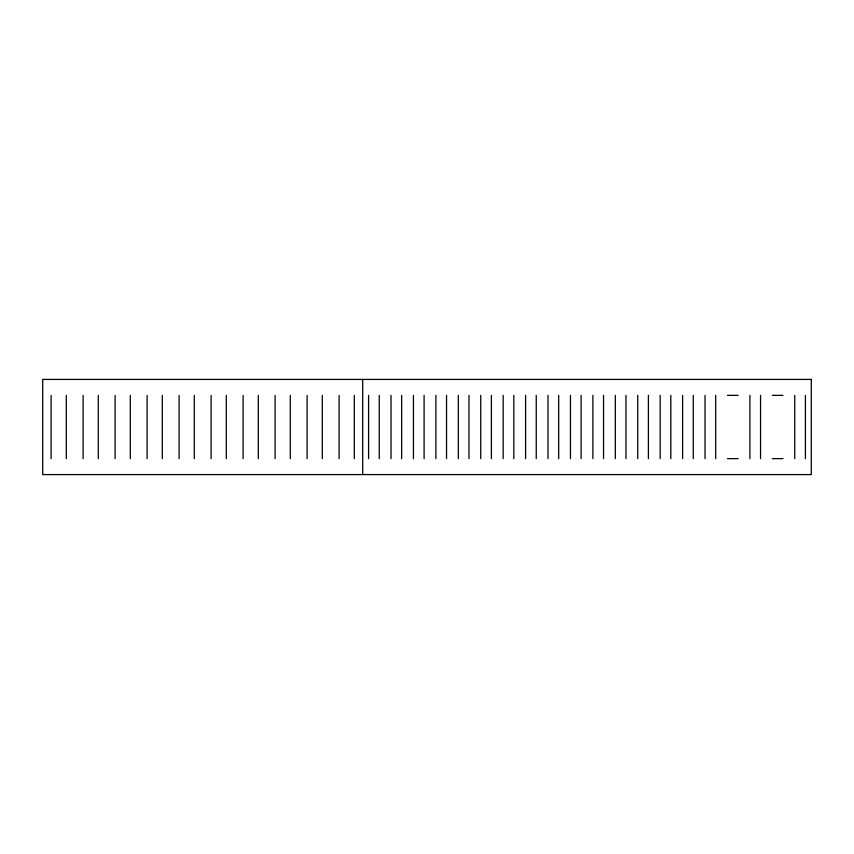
<?xml version="1.0" encoding="UTF-8"?>
<svg xmlns="http://www.w3.org/2000/svg" width="854" height="854" viewBox="0 0 854 854"><rect width="100%" height="100%" fill="white"/><g stroke="black" fill="none" stroke-linecap="round" stroke-linejoin="round"><path stroke-width="1.28" d="M727.469 395.359L738.123 395.359M772.326 395.359L782.979 395.359M727.469 458.641L738.123 458.641M772.326 458.641L782.979 458.641M805.407 395.359L805.407 458.641M794.754 395.359L794.754 458.641M760.551 395.359L760.551 458.641M749.897 395.359L749.897 458.641M715.695 395.359L715.695 458.641M705.041 395.359L705.041 458.641M693.267 395.359L693.267 458.641M682.613 395.359L682.613 458.641M670.828 395.359L670.828 458.641M660.174 395.359L660.174 458.641M648.399 395.359L648.399 458.641M637.746 395.359L637.746 458.641M625.971 395.359L625.971 458.641M615.318 395.359L615.318 458.641M603.543 395.359L603.543 458.641M592.889 395.359L592.889 458.641M581.115 395.359L581.115 458.641M570.461 395.359L570.461 458.641M558.676 395.359L558.676 458.641M548.022 395.359L548.022 458.641M536.248 395.359L536.248 458.641M525.594 395.359L525.594 458.641M513.82 395.359L513.82 458.641M503.166 395.359L503.166 458.641M491.392 395.359L491.392 458.641M480.738 395.359L480.738 458.641M468.963 395.359L468.963 458.641M458.31 395.359L458.31 458.641M446.535 395.359L446.535 458.641M435.882 395.359L435.882 458.641M424.096 395.359L424.096 458.641M413.443 395.359L413.443 458.641M401.668 395.359L401.668 458.641M391.015 395.359L391.015 458.641M379.24 395.359L379.24 458.641M368.586 395.359L368.586 458.641M362.694 379.422L362.694 474.578M354.303 395.359L354.303 458.641M339.102 395.359L339.102 458.641M322.3 395.359L322.3 458.641M307.098 395.359L307.098 458.641M290.296 395.359L290.296 458.641M275.095 395.359L275.095 458.641M258.303 395.359L258.303 458.641M243.102 395.359L243.102 458.641M226.299 395.359L226.299 458.641M211.098 395.359L211.098 458.641M194.296 395.359L194.296 458.641M179.094 395.359L179.094 458.641M162.303 395.359L162.303 458.641M147.101 395.359L147.101 458.641M130.299 395.359L130.299 458.641M115.098 395.359L115.098 458.641M98.295 395.359L98.295 458.641M83.105 395.359L83.105 458.641M66.302 395.359L66.302 458.641M51.101 395.359L51.101 458.641M811.3 379.422L42.7 379.422L42.7 474.578L811.3 474.578L811.3 379.422"/></g></svg>
